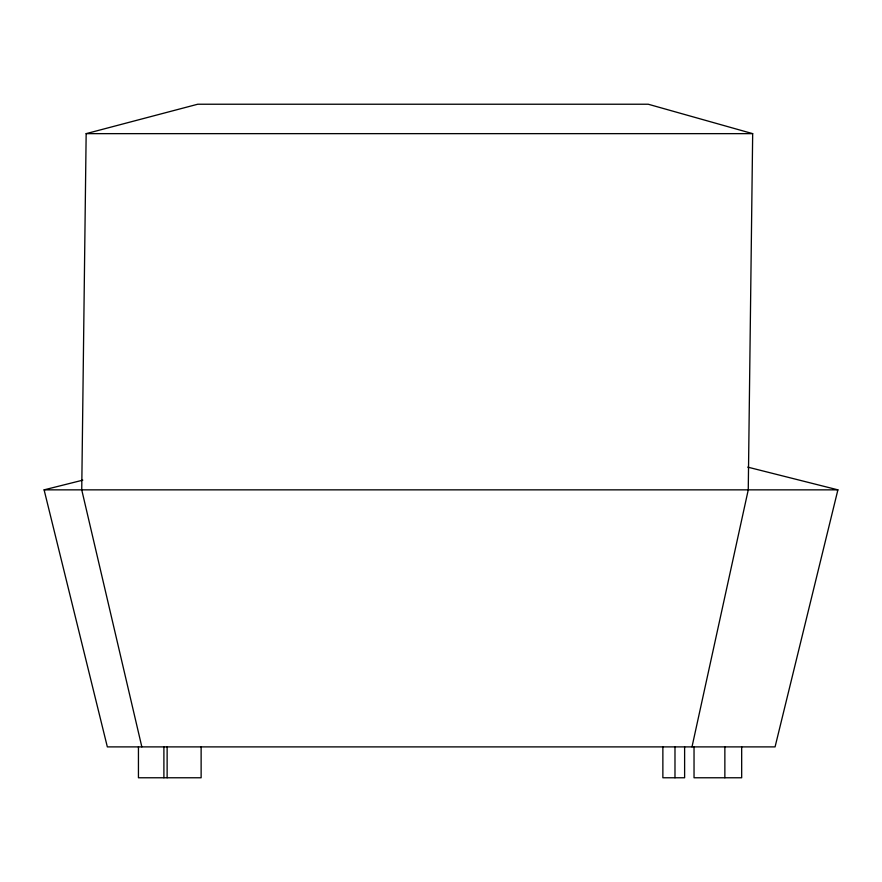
<?xml version="1.0" encoding="UTF-8"?>
<svg xmlns="http://www.w3.org/2000/svg" width="882" height="882" viewBox="0 0 882 882"><rect width="100%" height="100%" fill="white"/><g stroke="black" fill="none" stroke-linecap="round" stroke-linejoin="round"><path stroke-width="1.32" d="M691.995 746.889L748.256 489.852L752.677 133.645L648.237 104.23L197.733 104.23L86.16 133.645L81.739 489.852L141.837 746.889M747.76 467.129L837.9 489.852L775.069 746.889L107.339 746.889L44.1 489.852L82.798 480.161M86.16 133.645L752.677 133.645M44.1 489.852L837.9 489.852M741.674 746.889L741.674 777.77L694.035 777.77L694.035 746.889M724.861 746.889L724.861 777.77M684.619 746.889L684.619 777.77L662.867 777.77L662.867 746.889M674.984 746.889L674.984 777.77M201.129 746.889L201.129 777.77L138.441 777.77L138.441 746.889M167.128 746.889L167.128 777.77M163.898 746.889L163.898 777.77"/></g></svg>
